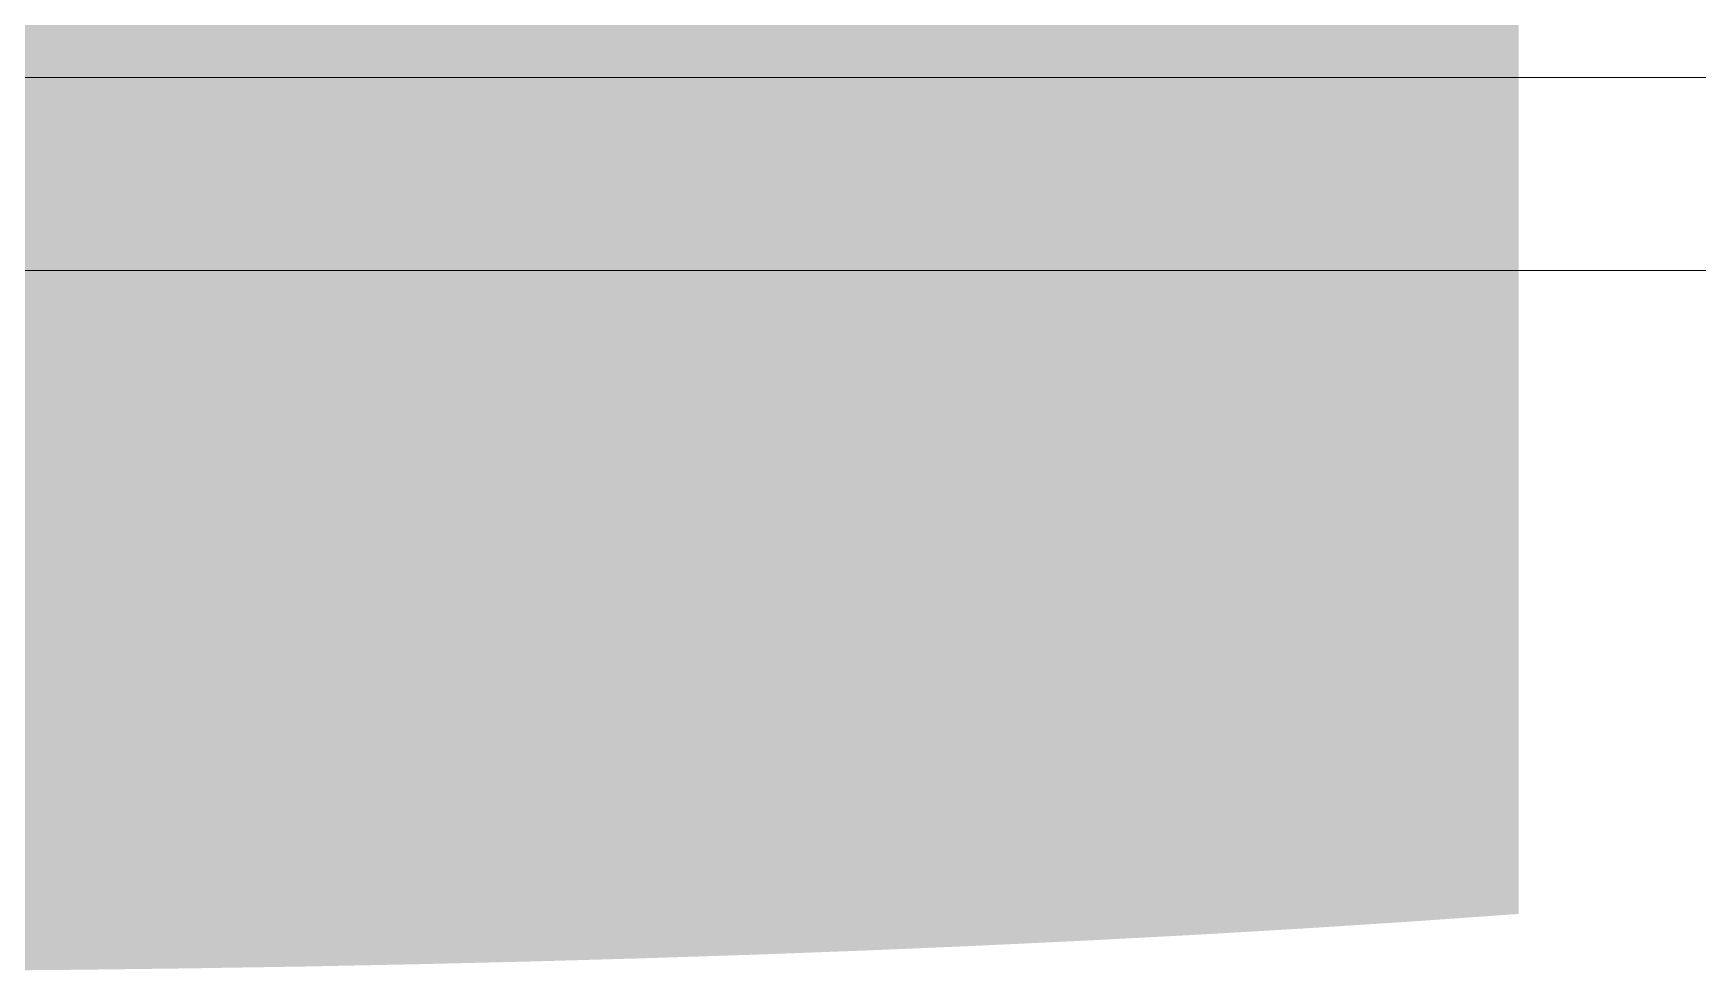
# Model space of a CAD drawing. Header units: millimetres. Extents: x -35517 to 139323, y -3702 to 5999.
# Drawn here: x 694 to 6272, y -2902 to 242 of the extents above; entities that cross this region are included whole.
import ezdxf

# ---------------------------------------------------------------- set-up
doc = ezdxf.new("R2010")
doc.units = ezdxf.units.MM
doc.layers.add('A-DETL-GENF', color=92, linetype='Continuous', lineweight=5)
doc.layers.add('G-ANNO-TEXT', color=231, linetype='Continuous', lineweight=5)

msp = doc.modelspace()

# ---------------------------------------------------------------- hatches: boundary and pattern name
at = {"layer": 'A-DETL-GENF'}
h = msp.add_hatch(dxfattribs=at)
h.set_pattern_fill('FP_39', style=0, pattern_type=2)
h.set_pattern_definition([(45, (23690.78, 31918.81), (0, 179.99969), [127.279, -127.279]), (45, (23720.78, 31888.81), (0, 179.99969), [127.279, -127.279]), (45, (23750.78, 31858.81), (0, 179.99969), [127.279, -127.279]), (315, (23780.78, 31858.81), (179.99969, 0), [127.279, -127.279]), (315, (23810.78, 31888.81), (179.99969, 0), [127.279, -127.279]), (315, (23840.78, 31918.81), (179.99969, 0), [127.279, -127.279])])
h.paths.add_polyline_path([(-320.6, -2901.7), (64.7, -2900.8), (523.6, -2898), (833.3, -2895.3), (1216.2, -2890.5), (1598, -2884.4), (1978.4, -2876.7), (2357.2, -2867.6), (2734.3, -2856.9), (3109.4, -2844.7), (3482.3, -2830.7), (3852.9, -2815), (4220.9, -2797.5), (4586.1, -2778.3), (4948.4, -2757.1), (5307.5, -2734), (5672.1, -2708.2), (5672.1, 676.2), (4827, 576.7), (121.3, 369.5), (-5670.9, 168.8), (-6748.1, 107.7), (-9451.9, 88.9), (-17174.8, 18.7), (-19292.2, -166.5), (-26828.4, -373.2), (-32357.1, -485.9), (-35516.6, -374), (-35516.6, -2145.2), (-35023.8, -2125.6), (-34465.8, -2105), (-33917.4, -2086.3), (-33378.2, -2069.7), (-32847.6, -2054.9), (-32325.2, -2042), (-31810.5, -2031), (-31302.9, -2021.8), (-30802, -2014.3), (-30307.2, -2008.5), (-29818.1, -2004.3), (-29334.2, -2001.8), (-28617, -2000.9), (-27908.7, -2003.4), (-27207.5, -2009.2), (-26511.9, -2018), (-25820.1, -2029.7), (-25130.5, -2044.3), (-24441.3, -2061.4), (-23751.1, -2081.1), (-23057.9, -2103.1), (-22360.3, -2127.3), (-21420.2, -2162.7), (-20465.1, -2201.3), (-19491.1, -2242.9), (-18240.9, -2298.4), (-15326.3, -2431.4), (-13618.3, -2508), (-12118.6, -2573), (-10863.4, -2625.2), (-9554.5, -2677.3), (-8188, -2728.8), (-7124.3, -2766.7), (-6398.6, -2790.9), (-5661.7, -2813.9), (-4915, -2835.1), (-4160.2, -2854.1), (-3398.9, -2870.5), (-2632.7, -2883.9), (-1863.2, -2893.9), (-1091.9, -2899.9), (-706.2, -2901.4)])

# ---------------------------------------------------------------- linework, layer by layer
at = {"layer": 'G-ANNO-TEXT', "color": 7}
for p, q in [((-4971, 93.6), (7389.8, 93.6)), ((-6711.9, -552.1), (7170.2, -552.1))]:
    msp.add_line(p, q, dxfattribs=at)

doc.saveas('drawing.dxf')
